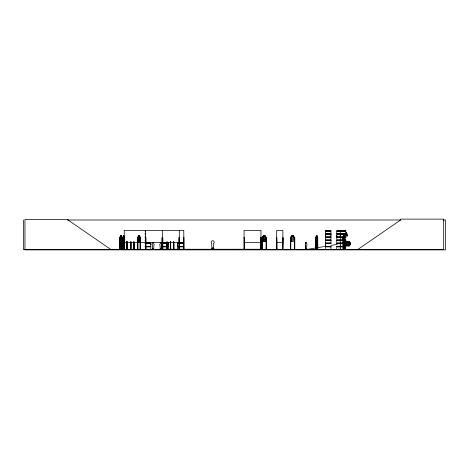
<?xml version="1.0" encoding="UTF-8"?>
<svg xmlns="http://www.w3.org/2000/svg" width="469" height="469" viewBox="0 0 469 469"><rect width="100%" height="100%" fill="white"/><g stroke="black" fill="none" stroke-linecap="round" stroke-linejoin="round"><path stroke-width="0.7" d="M150.784 244.935L150.784 243.558L145.197 243.558M168.664 244.935L168.664 243.558L163.077 243.558M183.162 246.307L177.569 246.307L177.575 244.935M330.932 246.307L325.363 246.307L325.369 244.935M325.363 236.904L325.363 234.16L330.932 234.16L330.926 236.904L325.363 236.904L325.369 235.532M330.926 235.532L330.926 234.16M343.519 236.904L336.795 236.904L336.801 235.532M340.283 246.307L340.283 244.935M340.283 236.904L340.283 235.532M345.835 235.532L345.835 234.16L336.795 234.16L336.795 236.904M181.62 249.619L186.099 249.379L177.546 249.52L177.575 246.858L183.162 246.858M186.099 249.619L177.575 249.432M258.8 249.402L266.046 249.315M120.246 237.578L120.199 249.625M121.084 236.059L120.961 237.531M121.635 237.578L121.641 249.567M124.144 237.578L124.15 249.625L124.238 230.414L183.778 230.414L183.889 249.625M316 237.578L316 249.625M317.425 249.625L317.431 237.531M344.627 237.578L344.627 249.625M122.186 237.578L122.151 249.567M140.337 237.578L140.225 249.625M124.285 249.619L124.279 237.677M262.564 249.625L262.441 237.666M290.844 237.578L290.762 249.625M294.432 249.625L294.333 237.507L294.784 237.677L294.808 249.625M123.593 236.059L123.716 239.243L123.546 236.059M120.773 237.677L120.961 235.813L120.709 237.056M123.464 235.813L123.277 239.096L123.787 240.222L124.039 237.677L123.845 235.813L123.417 235.813M127.081 243.347L127.21 242.057M127.257 242.057L126.882 243.347M274.506 249.619L278.903 249.385M132.07 249.59L117.825 249.567L135.576 249.402M122.098 249.619L122.075 249.191M212.551 248.13L212.621 248.066M306.128 242.192L306.544 242.444L306.579 243.769A0.997 0.897 -90 0 1 306.761 245.334L306.579 249.174L305.682 249.174L305.495 245.334A0.997 0.897 -90 0 1 305.682 243.769L305.841 242.338M305.682 243.769L305.724 242.561M305.782 248.693L306.198 248.658L305.876 248.758M306.058 248.605L306.081 248.634M145.138 240.169L145.578 240.245M212.639 248.13L212.551 248.312M313.855 249.402L319.752 249.625M336.73 249.619L336.801 246.858L345.841 246.858M336.818 249.402L347.054 249.619M121.213 239.243L121.213 236.059M138.935 236.059L138.619 237.677L138.935 239.243L139.592 238.51M120.14 237.507L120.052 249.625L120.041 237.677L120.457 235.76L121.565 235.76M120.128 237.677L120.504 235.76M120.85 241.447L121.283 237.66L120.85 235.76M121.301 241.447L121.676 239.536L121.348 241.447M123.458 235.76L123.036 237.677L123.007 249.625M123.804 241.447L124.179 239.536L123.851 241.447L123.411 241.447M121.078 239.096L120.574 240.222L120.51 235.813L121.553 235.813L121.958 237.677L121.958 239.096L121.418 240.222M121.53 239.096L121.025 240.222M121.518 249.619L121.418 239.079M135.817 249.59L142.213 249.596M135.822 249.402L142.201 249.59M263.566 237.677L264.041 236.059L264.534 236.059L265.032 238.51L264.534 239.243L264.041 239.243L263.566 238.51M145.197 246.858L150.789 246.858L150.789 249.508L143.919 249.385L148.022 249.596M146.926 249.596L146.938 249.191M242.479 249.397L245.633 249.385M306.034 248.687L305.817 248.676M315.807 237.66L316.393 235.76L317.038 235.76L317.624 237.66L317.038 241.447L316.393 241.447L315.825 239.536L316.036 237.677M316.44 235.76L315.825 237.677L315.872 249.625L316.212 249.191M316.991 241.447L317.624 239.553M344.24 235.76L343.595 235.76L343.027 237.677L343.009 239.553L343.642 241.447L344.24 241.447L344.826 239.553L344.193 235.76M343.074 237.677L343.642 235.76M344.193 241.447L344.809 239.536M168.951 249.402L175.289 249.596L172.592 249.625M343.32 249.596L343.314 237.677L343.607 235.813L344.228 235.813L344.475 239.096L344.088 240.222L343.707 240.222L343.314 239.096M121.711 237.531L121.735 239.553M293.313 235.813L291.853 235.813L291.12 237.677L291.12 239.096L292.099 240.222L293.072 240.222L294.028 239.096L294.028 237.677L293.307 235.813M263.56 235.813L262.822 237.677L262.822 239.096L263.807 240.222L264.786 240.222L265.759 239.096L265.759 237.677L265.026 235.813L263.56 235.813L262.089 237.677L262.065 249.379M290.657 249.59L290 249.596M290.686 249.379L290.035 249.567L290.698 249.625M344.897 249.596L344.95 237.677L344.592 237.677M119.917 249.625L119.888 237.66L120.721 235.76M121.524 241.447L122.374 239.536L122.397 237.66L121.524 235.76M137.605 249.625L137.61 237.66L138.601 235.76L139.604 235.76L140.565 237.677L140.53 249.625M140.143 237.677C141.673 237.818 139.997 240.808 139.569 241.447L138.56 241.447L137.605 239.536L137.64 237.677L138.613 235.813L138.126 239.096L138.783 240.222L139.428 240.222L140.073 239.096L139.586 235.813L138.578 235.813M294.819 239.553L293.33 241.447L291.829 241.447L290.346 239.553L290.346 237.66L291.835 235.76L293.336 235.76L294.819 237.66M291.859 235.813L290.393 237.677L290.803 237.531M262.036 237.66L263.537 235.76L265.055 235.76L266.55 237.66L266.55 239.553L265.049 241.447L263.537 241.447L262.036 239.553L263.56 241.4M265.026 241.4L266.498 239.536M347.857 241.418L346.614 242.913L346.614 244.431L347.857 245.926M347.822 245.926L349.065 245.926L350.273 244.431L350.273 242.913L349.03 241.418M349.065 245.926L350.273 244.431M305.378 249.614L305.225 248.975L305.688 248.975M306.204 249.614L306.568 248.975M309.135 249.619L308.666 249.614L309.141 249.614M309.786 249.619L310.226 249.614L307.131 249.496M310.202 249.625L309.857 249.549M152.554 249.391C151.217 249.631 155.186 249.637 153.814 249.391M153.932 249.549L153.521 249.614L154.025 249.625M160.081 249.391L159.97 248.975L159.888 249.619M160.38 249.614L159.97 249.496L168.676 249.514L168.664 246.858L163.077 246.858M161.383 249.619L161.465 248.975L161.348 249.391M211.601 248.652L211.331 249.625L211.472 249.274M213.155 249.619L214.005 249.614L211.601 249.432M213.284 249.619L213.841 249.432M152.935 242.256L152.683 243.769A0.997 0.997 0 0 0 152.478 245.334L152.683 249.174L153.68 249.174L153.885 245.334A0.997 0.997 0 0 0 153.68 243.769L153.433 242.256M160.468 242.256L160.216 243.769A0.997 0.997 0 0 0 160.011 245.334L160.216 249.174L161.213 249.174L161.418 245.334A0.997 0.997 0 0 0 161.213 243.769L160.967 242.256M357.577 249.625L400.632 219.996L400.632 219.123L443.68 219.123L443.68 249.625L23.45 249.625L23.45 219.996M350.202 244.408L349.018 245.135L348.115 245.135L347.394 244.167L347.394 243.188L348.115 242.197L350.273 242.913M165.281 249.596L168.43 249.596M305.307 249.625L310.132 249.555M306.222 249.625L306.568 249.549M213.565 249.625L213.647 249.256M262.499 237.654L262.107 237.677M266.116 237.654L266.498 237.677L266.451 249.625M325.973 246.278L307.652 249.309M330.926 245.428L337.299 244.337M137.904 237.677L137.487 237.677L137.487 249.625M261.116 249.625L261.122 237.677L260.67 237.677L260.688 249.625L260.641 249.191M162.503 249.625L162.632 249.191M67.466 219.996L400.854 219.996M443.352 219.996L445.55 219.996L445.55 249.877L24.963 249.877L24.963 219.433L68.017 219.433L68.017 219.996L111.065 249.625M145.191 230.848L145.578 230.842M325.357 230.848L330.932 230.848M336.789 230.848L345.846 230.848M145.191 230.959L145.566 230.959M345.846 230.953L336.789 230.953L336.801 233.609L345.841 233.609M145.202 231.123L145.583 231.123M325.369 231.123L330.926 231.123M336.801 231.123L345.835 231.123M145.197 233.609L145.572 233.609M145.156 233.797L145.537 233.797M325.328 233.797L330.967 233.797M336.754 233.797L345.882 233.797M145.156 233.967L145.537 233.967M325.328 233.967L330.967 233.967M336.754 233.967L345.882 233.967M145.197 234.16L145.572 234.16M123.411 235.76L123.851 235.76L124.226 237.677L123.804 235.76M120.961 236.059L121.723 237.677L121.348 235.76M138.9 236.059L139.258 236.059L139.592 237.677M316.833 236.059L316.593 236.059C315.766 239.993 317.624 239.981 316.786 236.059M344.035 236.059L343.795 236.059C342.968 239.993 344.826 239.981 343.988 236.059M145.197 236.904L145.572 236.904M344.217 236.904L345.841 236.904L345.841 234.16M145.156 237.097L145.537 237.097M325.328 237.097L330.967 237.097M336.754 237.097L343.525 237.097M344.234 237.097L345.882 237.097M145.156 237.267L145.537 237.267M325.328 237.267L330.967 237.267M336.754 237.267L343.525 237.267M344.234 237.267L345.882 237.267M145.197 237.461L145.572 237.461M343.519 237.461L336.795 237.461L336.795 240.105L343.519 240.034L336.789 240.11M344.217 237.461L345.841 237.461M317.39 237.507L317.748 237.677L317.765 249.625M119.888 237.66L119.847 239.553L120.721 241.447M162.075 249.625L162.104 237.677L162.503 237.677L162.485 249.625L162.397 230.414M183.508 249.625L183.49 237.677L183.889 237.677M344.826 237.66L344.803 249.625L344.744 249.191M120.187 237.677L119.753 237.677L119.742 249.625L119.759 249.191L120.228 249.191M121.969 237.677L122.397 237.66L122.339 249.625M124.027 237.677L124.666 237.677L124.672 249.625L124.631 237.677M145.49 237.677L145.888 237.677L145.923 249.625M162.104 237.677L162.18 249.625M162.397 237.677L162.79 237.677L162.825 249.625M183.49 237.677L183.936 237.677L183.93 249.625L183.959 249.191M244.056 237.677L244.455 237.677L244.49 249.625M276.675 237.677L276.939 249.625M120.07 239.553L120.504 241.447L121.565 241.447M123.089 239.536L123.458 241.447M137.569 239.553L138.613 241.4M315.807 239.553L316.44 241.447M343.009 239.553L343.648 241.4M145.583 240.034L145.202 240.034L145.566 240.105M325.369 240.034L330.926 240.034L330.932 237.461L325.363 237.461L325.363 240.105L330.932 240.105M345.835 240.034L344.211 240.034L345.846 240.11M325.357 240.251L330.932 240.222M336.789 240.251L343.525 240.251M344.217 240.222L345.846 240.251M145.191 240.345L145.566 240.363M343.525 240.363L336.789 240.345L336.801 243.006L345.841 243.006M344.223 240.351L345.846 240.345M145.202 240.521L145.583 240.521M325.369 240.521L330.926 240.521M336.801 240.521L343.519 240.521M344.211 240.521L345.835 240.521M345.213 241.441L349.341 241.441L349.341 241.846L345.213 241.846M124.238 242.367L183.778 242.367M244.056 242.367L260.963 242.367M276.675 242.367L282.866 242.367M346.685 242.936L346.685 244.408M145.197 243.006L150.789 243.006M163.077 243.006L168.67 243.006M177.569 243.006L183.162 243.006M145.156 243.2L150.825 243.2M163.042 243.2L168.711 243.2M177.534 243.2L183.203 243.2M325.328 243.2L330.967 243.2M336.754 243.2L345.882 243.2M145.156 243.37L150.825 243.37M163.042 243.37L168.711 243.37M177.534 243.37L183.203 243.37M325.328 243.37L330.967 243.37M336.754 243.37L345.882 243.37M183.162 243.558L177.569 243.558L177.569 246.307M330.932 243.558L325.363 243.558L325.363 246.307M336.795 243.558L345.841 243.558M345.266 243.898L345.583 243.898M345.547 243.991L346.345 243.991L346.345 243.305L345.547 243.305L345.536 249.625M345.266 244.027L345.641 243.305M305.495 245.334L305.706 249.174M345.213 245.428L349.341 245.428L349.341 245.832L345.213 245.832M145.197 246.307L150.789 246.307L150.789 243.558M163.077 246.307L168.67 246.307L168.67 243.558M336.795 246.307L345.841 246.307M145.156 246.495L150.825 246.495M163.042 246.495L168.711 246.495M177.534 246.495L183.203 246.495M325.328 246.495L330.967 246.495M336.754 246.495L345.882 246.495M145.156 246.665L150.825 246.665M163.042 246.665L168.711 246.665M177.534 246.665L183.203 246.665M325.328 246.665L330.967 246.665M336.754 246.665L345.882 246.665M306.134 248.517L305.694 248.517L305.688 249.391M120.351 249.191L120.68 249.191M120.932 249.191L121.231 249.625L121.154 237.519M121.711 249.191L121.407 249.625M121.934 249.191L122.362 249.191M123.892 249.191L124.713 249.191M127.263 249.191L126.976 249.625L127.07 241.893M130.617 249.191L131.103 249.191L131.103 249.625M133.688 249.191L134.175 249.191M137.452 249.191L137.904 249.191M140.102 249.191L140.559 249.191M145.449 249.191L145.929 249.191M262.06 249.191L262.564 249.191M266.046 249.191L266.544 249.191L266.562 249.625M276.962 249.191L276.663 249.625M290.37 249.191L290.886 249.191L290.862 249.625M294.315 249.191L294.831 249.191M317.407 249.191L317.783 249.191M343.038 249.191L343.414 249.191M344.609 249.191L344.973 249.625M142.177 249.379L135.84 249.625M152.859 249.309L153.504 249.309M160.392 249.309L164.086 249.59M180.981 249.402L177.81 249.625M280.79 249.397L285.129 249.397M290.862 249.315L294.339 249.315M294.526 249.385L295.165 249.402M117.825 249.402L132.1 249.625M143.919 249.397L150.784 249.432M152.431 249.391L153.932 249.391M159.964 249.391L168.664 249.432M172.615 249.402L175.265 249.402M325.369 249.432L330.926 249.432M336.801 249.432L348.432 249.602M336.789 249.508L348.408 249.455M260.946 249.191L260.916 249.625M260.946 249.625L260.963 230.414L244.056 230.414L244.073 249.625M266.099 237.525L266.046 249.625M294.725 249.596L294.708 249.191M160.937 249.59L160.943 248.517L160.486 248.517L160.486 249.391M120.445 249.59L120.492 240.486M290.393 239.536L291.859 241.4M121.706 237.642L121.301 235.76M316.991 235.76L317.607 237.677L317.572 249.625L317.648 249.191M120.562 249.602L120.539 240.486M120.844 235.813L121.283 237.66L121.102 249.625M120.662 240.157L120.955 241.447M120.082 239.536L120.457 241.447M121.958 249.567L121.969 239.782M126.935 243.3L126.806 242.057L126.929 243.347M121.342 235.813L121.53 237.677M120.891 235.813L121.078 237.677M350.232 242.913L350.232 244.431M349.217 241.441L349.217 241.846M349.217 245.428L349.217 245.832M346.251 243.305L346.251 243.991M345.436 243.405L345.436 243.898M343.255 249.625L343.027 237.677L343.056 249.625M343.202 249.191L343.173 249.625M340.711 249.191L340.734 249.625M340.582 249.191L340.588 249.625M340.523 249.191L340.529 249.625M340.383 249.191L340.388 249.625M340.277 230.959L340.283 233.609M340.277 234.16L340.277 236.904M340.277 237.461L340.277 240.105M340.277 240.363L340.283 243.006M340.277 243.558L340.277 246.307M340.277 246.858L340.277 249.508M339.14 249.191L339.157 249.625M339.04 249.191L339.017 249.625L338.964 249.191M338.817 249.191L338.835 249.625M338.811 249.191L338.811 249.625M316.176 239.079L316.194 249.625M316.059 249.191L316.053 249.625M306.931 249.496L306.931 248.975L306.462 248.975L306.462 249.391M306.826 248.975L306.826 249.391L305.331 249.391L305.331 248.975M306.105 248.517L306.134 249.391M305.724 248.517L305.724 249.391M305.589 248.975L305.589 249.496M294.339 249.191L294.315 249.625M290.458 249.191L290.487 249.625L290.352 237.66M282.901 249.625L282.866 230.414L276.675 230.414L276.745 249.625M276.827 237.677L276.792 249.625M266.14 249.191L266.14 249.625M265.055 235.76L265.055 241.447M263.537 235.76L263.537 241.447M262.47 249.191L262.464 249.625M262.153 249.191L262.159 249.625M261.473 249.625L261.473 249.256L161.699 249.256L161.699 249.625M261.163 249.191L261.215 249.625M260.782 237.677L260.746 249.625M259.298 249.256L259.298 249.625M244.343 237.677L244.378 249.625M244.279 249.191L244.296 249.625M244.167 237.677L244.232 249.625M244.027 249.191L244.027 249.625M240.087 249.256L240.087 249.625M239.471 249.256L239.471 249.625M235.397 249.256L235.397 249.625M234.776 249.256L234.776 249.625M214.263 249.256L214.263 249.625M213.067 249.274L213.061 247.966L212.381 247.966L212.381 249.274M211.777 249.274L211.589 248.652L211.525 249.432M183.737 249.191L183.701 249.625M183.602 237.677L183.567 249.625M183.461 249.191L183.461 249.625M183.086 249.256L183.086 249.625M179.709 249.256L179.709 249.625M179.41 249.625L179.41 237.677L179.011 237.677L178.976 249.625M179.299 230.414L179.299 249.625M179.187 249.191L179.17 249.625M179.123 237.677L179.088 249.625M178.836 249.256L178.836 249.625M173.923 241.893L173.899 249.625M173.835 241.893L173.835 249.625M173.782 249.191L173.764 249.625M173.6 241.893L173.665 249.625M173.507 241.893L173.559 249.625M173.466 249.191L173.466 249.625M170.71 241.893L170.745 249.625M170.616 241.893L170.657 249.625M170.552 249.191L170.552 249.625M170.382 241.893L170.435 249.625M170.288 241.893L170.3 249.625M170.253 249.191L170.253 249.625M167.275 241.992L167.304 249.625M167.163 241.992L167.198 249.625M167.116 249.191L167.052 249.625M166.987 241.992L166.987 249.625M166.876 241.992L166.894 249.625L166.841 249.191M162.684 237.677L162.714 249.625M162.28 249.191L162.344 249.625M161.957 249.256L161.957 249.625M153.41 249.391L153.41 248.517L152.953 248.517L152.953 249.391M147.413 249.191L147.413 249.625M147.372 249.625L147.33 249.191L147.278 249.625M147.026 249.191L147.032 249.625M145.777 237.677L145.812 249.625M145.648 249.191L145.73 249.625M145.601 237.677L145.566 249.625M145.49 230.414L145.49 249.625M140.407 239.079L140.442 249.625M140.325 249.191L140.307 249.625M140.143 239.079L140.108 249.625M139.604 235.76L139.604 241.447M138.601 235.76L138.601 241.447M137.874 237.519L137.904 249.625M137.757 239.079L137.786 249.625M137.652 249.191L137.71 249.625M134.14 241.893L134.175 249.625M134.04 241.893L134.116 249.625M133.987 249.191L133.976 249.625M133.823 241.893L133.876 249.625M133.747 249.191L133.788 249.625M133.729 241.893L133.688 249.625M131.068 241.893L131.003 249.625M130.968 241.893L130.915 249.625M130.822 249.191L130.804 249.625M130.757 241.893L130.722 249.625M130.658 241.893L130.658 249.625M127.222 241.893L127.199 249.625M127.169 241.893L127.163 249.625M126.694 241.893L126.7 249.625L126.642 241.893M126.542 241.893L126.548 249.625M126.489 241.893L126.472 249.625M124.027 241.189L123.968 249.625M123.922 240.486L123.91 249.625M122.221 249.191L122.221 249.625M121.612 237.519L121.553 249.625M120.967 239.079L120.955 249.625M120.639 240.486L120.656 249.625M120.386 240.486L120.422 249.625M345.465 232.472A3.142 1.999 -90 0 1 346.949 235.508L346.55 235.508L347.166 236.382L347.775 235.508L347.382 235.508A3.764 2.398 -90 0 0 345.606 231.868M213.77 243.294L213.459 249.051L211.965 249.051L211.654 243.294A1.495 1.495 0 0 1 211.654 241.177A1.495 1.495 0 0 1 213.77 241.177A1.495 1.495 0 0 1 213.77 243.294M120.633 236.059L120.762 239.243L120.586 236.059M316.405 235.813L316.112 239.096L316.505 240.222L316.892 240.222L317.273 237.677L316.985 235.813L316.405 235.813M292.328 236.059L291.859 238.51L292.328 239.243L292.814 239.243L293.313 237.677L292.814 236.059L292.328 236.059M348.49 242.942L348.021 243.423L348.49 244.408L350.085 243.909L350.044 243.423L348.49 242.942M330.932 230.959L325.357 230.959L325.369 233.609L330.932 233.609L330.932 230.959M123.148 237.677L122.884 249.625L122.86 249.191L123.183 249.625L123.089 237.677M283.012 237.677L282.748 249.625L283.012 237.677M330.932 240.351L325.357 240.345L325.369 243.006L330.932 243.006L330.932 240.363M330.932 246.858L325.363 246.858L325.363 249.508L330.932 249.508L330.926 246.858M213.841 248.652L213.735 249.432L213.841 248.652"/></g></svg>
